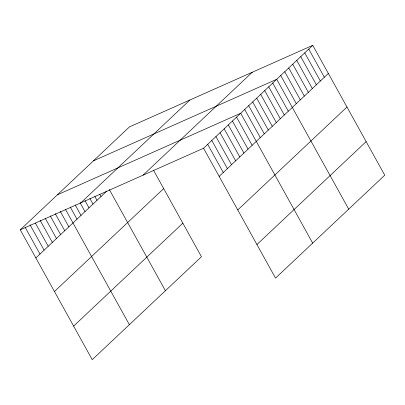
<?xml version="1.0" encoding="UTF-8"?>
<svg xmlns="http://www.w3.org/2000/svg" width="405" height="405" viewBox="0 0 405 405"><rect width="100%" height="100%" fill="white"/><g stroke="black" fill="none" stroke-linecap="round" stroke-linejoin="round"><path stroke-width="0.61" d="M153.495 170.237L201.452 256.75L92.234 359.67L20.25 229.802L129.468 126.886L312.766 45.33L384.75 175.198L275.532 278.113L203.548 148.25L312.766 45.33M80.737 202.89L189.955 99.974M35.848 257.945L106.799 191.084M143.061 175.162L252.274 72.247M54.457 291.514L163.671 188.593M219.145 176.388L328.364 73.467M73.629 326.101L182.842 223.18M237.755 209.957L346.969 107.036M256.927 244.544L366.14 141.629M93.423 160.851L276.721 79.294L348.71 209.157M57.383 194.81L240.681 113.258L312.665 243.121M20.25 229.802L203.548 148.25M308.762 49.106L324.359 77.244M304.757 52.878L320.355 81.015M300.753 56.649L316.351 84.792M296.749 60.426L312.341 88.563M292.739 64.198L308.337 92.335M288.735 67.974L304.332 96.112M284.73 71.746L300.328 99.883M280.726 75.517L296.323 103.66M272.717 83.066L288.314 111.203M268.712 86.842L284.31 114.98M264.708 90.614L280.306 118.751M260.704 94.39L276.301 122.528M256.699 98.162L272.297 126.299M252.695 101.933L268.292 130.076M248.69 105.71L264.288 133.847M244.686 109.482L260.283 137.619M236.555 117.146L252.153 145.284M232.429 121.034L248.027 149.172M228.304 124.922L243.901 153.06M224.178 128.81L239.775 156.948M220.052 132.698L235.649 160.836M215.926 136.586L231.523 164.724M211.8 140.474L227.397 168.612M207.674 144.362L223.271 172.5M109.315 189.515L165.412 290.714M99.792 194.329L101.012 196.536M94.866 196.445L97.008 200.308M89.945 198.566L93.003 204.085M85.025 200.683L88.999 207.856M80.104 202.804L84.994 211.628M75.178 204.92L80.99 215.404M70.257 207.041L76.985 219.176M65.337 209.157L129.367 324.678M60.294 211.39L68.855 226.84M55.247 213.622L64.729 230.728M50.205 215.855L60.603 234.617M45.466 218.639L56.477 238.504M40.12 220.32L52.351 242.392M35.382 223.104L48.225 246.28M30.031 224.785L44.099 250.168M25.292 227.569L39.973 254.056"/></g></svg>
